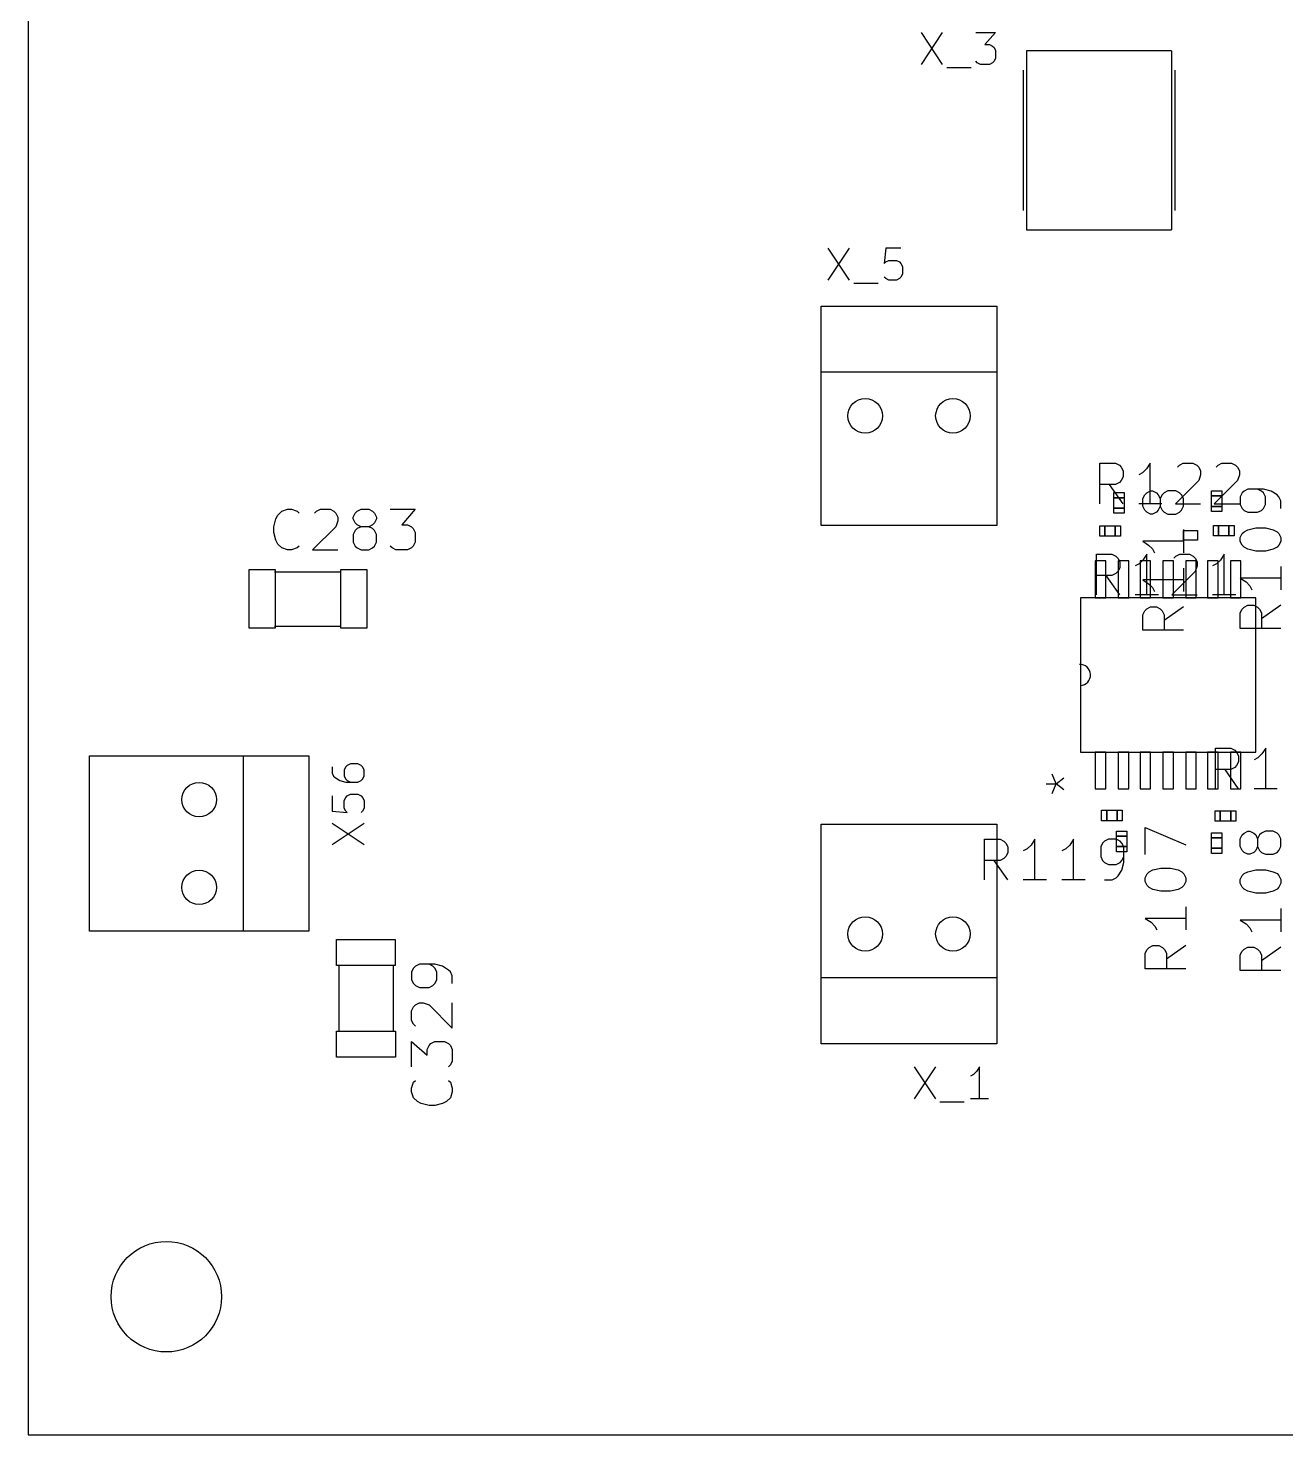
# Model space of a CAD drawing. Header units: millimetres. Extents: x -1 to 260, y -56 to 300.
# Drawn here: x 0 to 36.41, y 0 to 40.72 of the extents above; entities that cross this region are included whole.
import ezdxf

# ---------------------------------------------------------------- set-up
doc = ezdxf.new("R2010")
doc.units = ezdxf.units.MM
for name, color, linetype, true_color in [('Edge.Cuts', 254, 'CONTINUOUS', 0xd0d2cd), ('F.Fab', 9, 'CONTINUOUS', 0xafafaf), ('F.Silkscreen', 41, 'CONTINUOUS', 0xf2eda1)]:
    doc.layers.add(name, color=color, linetype=linetype, true_color=true_color)

msp = doc.modelspace()

# ---------------------------------------------------------------- linework, layer by layer
at = {"layer": 'Edge.Cuts', "linetype": 'CONTINUOUS'}
for p, q in [((0, 300), (0, 0)), ((0, 0), (260, 0))]:
    msp.add_line(p, q, dxfattribs=at)
at = {"layer": 'Edge.Cuts'}
for centre, radius in [((24.23, 29.5), 0.5), ((26.77, 29.5), 0.5), ((4.95, 18.39), 0.5), ((4.95, 15.85), 0.5), ((24.23, 14.5), 0.5), ((26.77, 14.5), 0.5), ((4, 4), 1.599999)]:
    msp.add_circle(centre, radius, dxfattribs=at)
at = {"layer": 'F.Fab', "linetype": 'CONTINUOUS'}
for p, q in [((28.902, 40.071), (28.902, 34.889)), ((33.093, 40.071), (28.902, 40.071)), ((33.093, 40.071), (33.093, 34.889)), ((28.8, 39.512), (28.8, 35.448)), ((33.194, 39.512), (33.194, 35.448)), ((28.902, 34.889), (33.093, 34.889)), ((34.25, 27.18), (34.25, 27.33)), ((34.25, 27.33), (34.55, 27.33)), ((34.55, 27.33), (34.55, 27.18)), ((31.43, 27.13), (31.43, 27.28)), ((31.43, 27.28), (31.73, 27.28)), ((31.73, 27.13), (31.43, 27.13)), ((31.73, 27.28), (31.73, 27.13)), ((34.55, 27.18), (34.25, 27.18)), ((34.25, 26.73), (34.25, 26.88)), ((34.25, 26.88), (34.55, 26.88)), ((34.55, 26.88), (34.55, 26.73)), ((31.43, 26.68), (31.43, 26.83)), ((31.43, 26.83), (31.73, 26.83)), ((31.73, 26.68), (31.43, 26.68)), ((31.73, 26.83), (31.73, 26.68)), ((34.55, 26.73), (34.25, 26.73)), ((31.02, 26.02), (31.02, 26.32)), ((31.02, 26.32), (31.17, 26.32)), ((31.17, 26.32), (31.17, 26.02)), ((31.47, 26.02), (31.47, 26.32)), ((31.47, 26.32), (31.62, 26.32)), ((31.62, 26.32), (31.62, 26.02)), ((34.31, 26.03), (34.31, 26.33)), ((34.31, 26.33), (34.46, 26.33)), ((34.46, 26.33), (34.46, 26.03)), ((34.76, 26.03), (34.76, 26.33)), ((34.76, 26.33), (34.91, 26.33)), ((34.91, 26.33), (34.91, 26.03)), ((31.17, 26.02), (31.02, 26.02)), ((31.62, 26.02), (31.47, 26.02)), ((34.46, 26.03), (34.31, 26.03)), ((34.91, 26.03), (34.76, 26.03)), ((30.8918, 25.302), (30.8918, 24.2352)), ((31.1966, 25.302), (30.8918, 25.302)), ((31.1966, 24.2352), (31.1966, 25.302)), ((31.5522, 25.302), (31.5522, 24.2352)), ((31.857, 25.302), (31.5522, 25.302)), ((31.857, 24.2352), (31.857, 25.302)), ((32.1872, 25.302), (32.1872, 24.2352)), ((32.492, 25.302), (32.1872, 25.302)), ((32.492, 24.2352), (32.492, 25.302)), ((32.8476, 25.302), (32.8476, 24.2352)), ((33.1524, 25.302), (32.8476, 25.302)), ((33.1524, 24.2352), (33.1524, 25.302)), ((33.508, 25.302), (33.508, 24.2352)), ((33.8128, 25.302), (33.508, 25.302)), ((33.8128, 24.2352), (33.8128, 25.302)), ((34.143, 25.302), (34.143, 24.2352)), ((34.4478, 25.302), (34.143, 25.302)), ((34.4478, 24.2352), (34.4478, 25.302)), ((34.8034, 25.302), (34.8034, 24.2352)), ((35.1082, 25.302), (34.8034, 25.302)), ((35.1082, 24.2352), (35.1082, 25.302)), ((6.3982, 23.3491), (6.3982, 25.0491)), ((6.3982, 25.0491), (7.1483, 25.0491)), ((7.135, 24.987), (9.065, 24.987)), ((7.1483, 25.0491), (7.1483, 23.3491)), ((9.0517, 23.3509), (9.0517, 25.0509)), ((9.0517, 25.0509), (9.8018, 25.0509)), ((9.8018, 25.0509), (9.8018, 23.3509)), ((30.46, 24.2352), (30.46, 21.6952)), ((35.54, 24.2352), (30.46, 24.2352)), ((30.8918, 24.2352), (31.1966, 24.2352)), ((31.5522, 24.2352), (31.857, 24.2352)), ((32.1872, 24.2352), (32.492, 24.2352)), ((32.8476, 24.2352), (33.1524, 24.2352)), ((33.508, 24.2352), (33.8128, 24.2352)), ((34.143, 24.2352), (34.4478, 24.2352)), ((34.8034, 24.2352), (35.1082, 24.2352)), ((35.54, 19.7648), (35.54, 24.2352)), ((7.1483, 23.3491), (6.3982, 23.3491)), ((7.135, 23.413), (9.065, 23.413)), ((9.8018, 23.3509), (9.0517, 23.3509)), ((30.46, 21.6952), (30.46, 19.7648)), ((30.46, 19.7648), (35.54, 19.7648)), ((30.8918, 19.7648), (30.8918, 18.698)), ((31.1966, 19.7648), (30.8918, 19.7648)), ((31.1966, 18.698), (31.1966, 19.7648)), ((31.5522, 19.7648), (31.5522, 18.698)), ((31.857, 19.7648), (31.5522, 19.7648)), ((31.857, 18.698), (31.857, 19.7648)), ((32.1872, 19.7648), (32.1872, 18.698)), ((32.492, 19.7648), (32.1872, 19.7648)), ((32.492, 18.698), (32.492, 19.7648)), ((32.8476, 19.7648), (32.8476, 18.698)), ((33.1524, 19.7648), (32.8476, 19.7648)), ((33.1524, 18.698), (33.1524, 19.7648)), ((33.508, 19.7648), (33.508, 18.698)), ((33.8128, 19.7648), (33.508, 19.7648)), ((33.8128, 18.698), (33.8128, 19.7648)), ((34.143, 19.7648), (34.143, 18.698)), ((34.4478, 19.7648), (34.143, 19.7648)), ((34.4478, 18.698), (34.4478, 19.7648)), ((34.8034, 19.7648), (34.8034, 18.698)), ((35.1082, 19.7648), (34.8034, 19.7648)), ((35.1082, 18.698), (35.1082, 19.7648)), ((29.471738, 18.847311), (29.755976, 18.847311)), ((29.755976, 18.847311), (29.642281, 19.13155)), ((29.642281, 18.563073), (29.755976, 18.847311)), ((29.755976, 18.847311), (29.983367, 19.017854)), ((29.983367, 18.676769), (29.755976, 18.847311)), ((30.8918, 18.698), (31.1966, 18.698)), ((31.5522, 18.698), (31.857, 18.698)), ((32.1872, 18.698), (32.492, 18.698)), ((32.8476, 18.698), (33.1524, 18.698)), ((33.508, 18.698), (33.8128, 18.698)), ((34.143, 18.698), (34.4478, 18.698)), ((34.8034, 18.698), (35.1082, 18.698)), ((31.07, 17.78), (31.07, 18.08)), ((31.07, 18.08), (31.22, 18.08)), ((31.22, 18.08), (31.22, 17.78)), ((31.52, 17.78), (31.52, 18.08)), ((31.52, 18.08), (31.67, 18.08)), ((31.67, 18.08), (31.67, 17.78)), ((34.36, 17.77), (34.36, 18.07)), ((34.36, 18.07), (34.51, 18.07)), ((34.51, 18.07), (34.51, 17.77)), ((34.81, 17.77), (34.81, 18.07)), ((34.81, 18.07), (34.96, 18.07)), ((34.96, 18.07), (34.96, 17.77)), ((31.22, 17.78), (31.07, 17.78)), ((31.67, 17.78), (31.52, 17.78)), ((34.51, 17.77), (34.36, 17.77)), ((34.96, 17.77), (34.81, 17.77)), ((31.5, 17.33), (31.5, 17.48)), ((31.5, 17.48), (31.8, 17.48)), ((31.8, 17.33), (31.5, 17.33)), ((31.8, 17.48), (31.8, 17.33)), ((34.25, 17.28), (34.25, 17.43)), ((34.25, 17.43), (34.55, 17.43)), ((34.55, 17.28), (34.25, 17.28)), ((34.55, 17.43), (34.55, 17.28)), ((31.5, 16.88), (31.5, 17.03)), ((31.5, 17.03), (31.8, 17.03)), ((31.8, 16.88), (31.5, 16.88)), ((31.8, 17.03), (31.8, 16.88)), ((34.25, 16.83), (34.25, 16.98)), ((34.25, 16.98), (34.55, 16.98)), ((34.55, 16.83), (34.25, 16.83)), ((34.55, 16.98), (34.55, 16.83)), ((8.9291, 13.5917), (8.9291, 14.3418)), ((8.9291, 14.3418), (10.6291, 14.3418)), ((10.6291, 14.3418), (10.6291, 13.5917)), ((10.6291, 13.5917), (8.9291, 13.5917)), ((8.993, 13.605), (8.993, 11.675)), ((10.567, 13.605), (10.567, 11.675)), ((8.9309, 10.9382), (8.9309, 11.6883)), ((8.9309, 11.6883), (10.6309, 11.6883)), ((10.6309, 11.6883), (10.6309, 10.9382)), ((10.6309, 10.9382), (8.9309, 10.9382))]:
    msp.add_line(p, q, dxfattribs=at)
at = {"layer": 'F.Fab'}
for centre, radius in [((24.23, 29.5), 0.5), ((26.77, 29.5), 0.5), ((4.95, 18.39), 0.5), ((4.95, 15.85), 0.5), ((24.23, 14.5), 0.5), ((26.77, 14.5), 0.5), ((4, 4), 1.599999)]:
    msp.add_circle(centre, radius, dxfattribs=at)
msp.add_arc((30.4473, 22), 0.305064, -87.614056, 92.385944, dxfattribs=at)
at = {"layer": 'F.Silkscreen', "linetype": 'CONTINUOUS'}
for p, q in [((25.84643, 40.600728), (26.462803, 39.676168)), ((26.462803, 40.600728), (25.84643, 39.676168)), ((27.43139, 40.600728), (28.003736, 40.600728)), ((28.003736, 40.600728), (27.69555, 40.248515)), ((27.69555, 40.248515), (27.82763, 40.248515)), ((27.82763, 40.248515), (27.915683, 40.204488)), ((27.915683, 40.204488), (27.95971, 40.160461)), ((27.95971, 40.160461), (28.003736, 40.072408)), ((28.003736, 40.072408), (28.003736, 39.852275)), ((26.594883, 39.588115), (27.299309, 39.588115)), ((27.475416, 39.720195), (27.43139, 39.764221)), ((27.56347, 39.676168), (27.475416, 39.720195)), ((27.82763, 39.676168), (27.56347, 39.676168)), ((27.915683, 39.720195), (27.82763, 39.676168)), ((27.95971, 39.764221), (27.915683, 39.720195)), ((28.003736, 39.852275), (27.95971, 39.764221)), ((23.152237, 34.352463), (23.76861, 33.427903)), ((23.76861, 34.352463), (23.152237, 33.427903)), ((24.82525, 34.352463), (24.781223, 33.912196)), ((25.265517, 34.352463), (24.82525, 34.352463)), ((24.781223, 33.912196), (24.82525, 33.956223)), ((24.82525, 33.956223), (24.913303, 34.00025)), ((24.913303, 34.00025), (25.133437, 34.00025)), ((25.133437, 34.00025), (25.22149, 33.956223)), ((25.22149, 33.956223), (25.265517, 33.912196)), ((25.265517, 33.912196), (25.309543, 33.824143)), ((25.309543, 33.824143), (25.309543, 33.60401)), ((24.82525, 33.47193), (24.781223, 33.515956)), ((24.913303, 33.427903), (24.82525, 33.47193)), ((25.133437, 33.427903), (24.913303, 33.427903)), ((25.22149, 33.47193), (25.133437, 33.427903)), ((25.265517, 33.515956), (25.22149, 33.47193)), ((25.309543, 33.60401), (25.265517, 33.515956)), ((23.90069, 33.33985), (24.605116, 33.33985)), ((22.96, 32.675), (28.04, 32.675)), ((22.96, 30.77), (22.96, 32.675)), ((28.04, 32.675), (28.04, 30.77)), ((22.96, 30.77), (28.04, 30.77)), ((22.96, 26.325), (22.96, 30.77)), ((28.04, 30.77), (28.04, 26.325)), ((31.026619, 26.953844), (31.026619, 28.130372)), ((31.026619, 28.130372), (31.47482, 28.130372)), ((31.47482, 28.130372), (31.586871, 28.074347)), ((32.483273, 28.130372), (32.371223, 27.962297)), ((32.483273, 26.953844), (32.483273, 28.130372)), ((33.32365, 28.074347), (33.435701, 28.130372)), ((33.435701, 28.130372), (33.715826, 28.130372)), ((33.715826, 28.130372), (33.827877, 28.074347)), ((34.444153, 28.074347), (34.556204, 28.130372)), ((34.556204, 28.130372), (34.836329, 28.130372)), ((34.836329, 28.130372), (34.94838, 28.074347)), ((31.586871, 28.074347), (31.642896, 28.018322)), ((31.642896, 28.018322), (31.698921, 27.906272)), ((31.698921, 27.738196), (31.642896, 27.626146)), ((31.698921, 27.906272), (31.698921, 27.738196)), ((32.259172, 27.850247), (32.147122, 27.794222)), ((32.371223, 27.962297), (32.259172, 27.850247)), ((33.267625, 28.018322), (33.32365, 28.074347)), ((33.827877, 28.074347), (33.883902, 28.018322)), ((33.883902, 28.018322), (33.939927, 27.906272)), ((33.939927, 27.794222), (33.883902, 27.626146)), ((33.939927, 27.906272), (33.939927, 27.794222)), ((34.388128, 28.018322), (34.444153, 28.074347)), ((34.94838, 28.074347), (35.004405, 28.018322)), ((35.004405, 28.018322), (35.06043, 27.906272)), ((35.06043, 27.794222), (35.004405, 27.626146)), ((35.06043, 27.906272), (35.06043, 27.794222)), ((31.47482, 27.514096), (31.026619, 27.514096)), ((31.698921, 26.953844), (31.306745, 27.514096)), ((31.586871, 27.570121), (31.47482, 27.514096)), ((31.642896, 27.626146), (31.586871, 27.570121)), ((32.378214, 27.27338), (32.490264, 27.329405)), ((32.490264, 27.329405), (32.546289, 27.329405)), ((32.546289, 27.329405), (32.65834, 27.27338)), ((32.994491, 27.329405), (32.88244, 27.27338)), ((33.218591, 27.329405), (32.994491, 27.329405)), ((33.883902, 27.626146), (33.2116, 26.953844)), ((33.330641, 27.27338), (33.218591, 27.329405)), ((35.004405, 27.626146), (34.332103, 26.953844)), ((35.198214, 27.32338), (35.142189, 27.267355)), ((35.310264, 27.379405), (35.198214, 27.32338)), ((35.758465, 27.379405), (35.310264, 27.379405)), ((35.70244, 27.32338), (35.59039, 27.379405)), ((35.758465, 27.267355), (35.70244, 27.32338)), ((35.982566, 27.32338), (35.758465, 27.379405)), ((36.150641, 27.211329), (35.982566, 27.32338)), ((31.43, 26.83), (31.43, 27.13)), ((31.43, 27.13), (31.73, 27.13)), ((31.73, 27.13), (31.73, 26.83)), ((32.819424, 26.953844), (32.147122, 26.953844)), ((32.266164, 27.105304), (32.322189, 27.217355)), ((32.266164, 26.881204), (32.266164, 27.105304)), ((32.322189, 26.769153), (32.266164, 26.881204)), ((32.322189, 27.217355), (32.378214, 27.27338)), ((32.65834, 27.27338), (32.714365, 27.217355)), ((32.714365, 27.217355), (32.77039, 27.105304)), ((32.77039, 26.881204), (32.714365, 26.769153)), ((32.826415, 27.217355), (32.77039, 27.105304)), ((32.77039, 27.105304), (32.77039, 26.881204)), ((32.77039, 26.881204), (32.826415, 26.769153)), ((32.88244, 27.27338), (32.826415, 27.217355)), ((33.2116, 26.953844), (33.939927, 26.953844)), ((33.386667, 27.217355), (33.330641, 27.27338)), ((33.442692, 27.105304), (33.386667, 27.217355)), ((33.386667, 26.769153), (33.442692, 26.881204)), ((33.442692, 26.881204), (33.442692, 27.105304)), ((34.25, 26.88), (34.25, 27.18)), ((34.25, 27.18), (34.55, 27.18)), ((34.55, 26.88), (34.25, 26.88)), ((34.332103, 26.953844), (35.06043, 26.953844)), ((34.55, 27.18), (34.55, 26.88)), ((35.142189, 27.267355), (35.086164, 27.155304)), ((35.086164, 27.155304), (35.086164, 26.931204)), ((35.086164, 26.931204), (35.142189, 26.819153)), ((35.814491, 27.155304), (35.758465, 27.267355)), ((35.758465, 26.819153), (35.814491, 26.931204)), ((35.814491, 26.931204), (35.814491, 27.155304)), ((36.206667, 27.155304), (36.150641, 27.211329)), ((36.262692, 27.043254), (36.206667, 27.155304)), ((36.262692, 26.819153), (36.262692, 27.043254)), ((7.115594, 26.291146), (7.171619, 26.515247)), ((7.171619, 26.515247), (7.227644, 26.627297)), ((7.227644, 26.627297), (7.339695, 26.739347)), ((7.339695, 26.739347), (7.50777, 26.795372)), ((7.50777, 26.795372), (7.61982, 26.795372)), ((7.61982, 26.795372), (7.787896, 26.739347)), ((7.787896, 26.739347), (7.843921, 26.683322)), ((8.292122, 26.683322), (8.348147, 26.739347)), ((8.348147, 26.739347), (8.460198, 26.795372)), ((8.460198, 26.795372), (8.740323, 26.795372)), ((8.740323, 26.795372), (8.852374, 26.739347)), ((8.852374, 26.739347), (8.908399, 26.683322)), ((8.908399, 26.683322), (8.964424, 26.571272)), ((8.964424, 26.571272), (8.964424, 26.459222)), ((9.412625, 26.571272), (9.46865, 26.683322)), ((9.412625, 26.515247), (9.412625, 26.571272)), ((9.46865, 26.403196), (9.412625, 26.515247)), ((9.46865, 26.683322), (9.524675, 26.739347)), ((9.524675, 26.739347), (9.636726, 26.795372)), ((9.636726, 26.795372), (9.860826, 26.795372)), ((9.860826, 26.795372), (9.972877, 26.739347)), ((9.972877, 26.739347), (10.028902, 26.683322)), ((10.028902, 26.683322), (10.084927, 26.571272)), ((10.084927, 26.515247), (10.028902, 26.403196)), ((10.084927, 26.571272), (10.084927, 26.515247)), ((10.477103, 26.795372), (11.20543, 26.795372)), ((11.20543, 26.795372), (10.813254, 26.347171)), ((31.73, 26.83), (31.43, 26.83)), ((32.378214, 26.713128), (32.322189, 26.769153)), ((32.490264, 26.657103), (32.378214, 26.713128)), ((32.546289, 26.657103), (32.490264, 26.657103)), ((32.65834, 26.713128), (32.546289, 26.657103)), ((32.714365, 26.769153), (32.65834, 26.713128)), ((32.826415, 26.769153), (32.88244, 26.713128)), ((32.88244, 26.713128), (32.994491, 26.657103)), ((32.994491, 26.657103), (33.218591, 26.657103)), ((33.218591, 26.657103), (33.330641, 26.713128)), ((33.330641, 26.713128), (33.386667, 26.769153)), ((35.142189, 26.819153), (35.198214, 26.763128)), ((35.198214, 26.763128), (35.310264, 26.707103)), ((35.310264, 26.707103), (35.59039, 26.707103)), ((35.59039, 26.707103), (35.70244, 26.763128)), ((35.70244, 26.763128), (35.758465, 26.819153)), ((7.115594, 26.123071), (7.115594, 26.291146)), ((7.171619, 25.89897), (7.115594, 26.123071)), ((8.908399, 26.291146), (8.236097, 25.618844)), ((8.964424, 26.459222), (8.908399, 26.291146)), ((9.46865, 26.179096), (9.412625, 26.067046)), ((9.412625, 26.067046), (9.412625, 25.842945)), ((9.524675, 26.347171), (9.46865, 26.403196)), ((9.524675, 26.235121), (9.46865, 26.179096)), ((9.636726, 26.291146), (9.524675, 26.347171)), ((9.636726, 26.291146), (9.524675, 26.235121)), ((9.860826, 26.291146), (9.636726, 26.291146)), ((9.972877, 26.347171), (9.860826, 26.291146)), ((9.972877, 26.235121), (9.860826, 26.291146)), ((10.028902, 26.403196), (9.972877, 26.347171)), ((10.028902, 26.179096), (9.972877, 26.235121)), ((10.084927, 26.067046), (10.028902, 26.179096)), ((10.084927, 25.842945), (10.084927, 26.067046)), ((10.813254, 26.347171), (10.981329, 26.347171)), ((10.981329, 26.347171), (11.09338, 26.291146)), ((11.09338, 26.291146), (11.149405, 26.235121)), ((11.149405, 26.235121), (11.20543, 26.123071)), ((11.20543, 26.123071), (11.20543, 25.842945)), ((28.04, 26.325), (22.96, 26.325)), ((31.17, 26.02), (31.17, 26.32)), ((31.17, 26.32), (31.47, 26.32)), ((31.47, 26.32), (31.47, 26.02)), ((33.442692, 26.208902), (33.442692, 25.5366)), ((33.4468, 25.8989), (33.4468, 26.1783)), ((33.4468, 26.1783), (33.8532, 26.1783)), ((33.8532, 26.1783), (33.8532, 25.8989)), ((34.46, 26.03), (34.46, 26.33)), ((34.46, 26.33), (34.76, 26.33)), ((34.76, 26.33), (34.76, 26.03)), ((35.086164, 25.978776), (35.142189, 26.090826)), ((35.142189, 26.090826), (35.198214, 26.146852)), ((35.198214, 26.146852), (35.310264, 26.202877)), ((35.310264, 26.202877), (35.534365, 26.258902)), ((35.534365, 26.258902), (35.814491, 26.258902)), ((35.814491, 26.258902), (36.038591, 26.202877)), ((36.038591, 26.202877), (36.150641, 26.146852)), ((36.150641, 26.146852), (36.206667, 26.090826)), ((36.206667, 26.090826), (36.262692, 25.978776)), ((7.227644, 25.78692), (7.171619, 25.89897)), ((7.339695, 25.67487), (7.227644, 25.78692)), ((7.50777, 25.618844), (7.339695, 25.67487)), ((7.787896, 25.67487), (7.61982, 25.618844)), ((7.843921, 25.730895), (7.787896, 25.67487)), ((9.412625, 25.842945), (9.46865, 25.730895)), ((9.46865, 25.730895), (9.524675, 25.67487)), ((9.524675, 25.67487), (9.636726, 25.618844)), ((9.860826, 25.618844), (9.972877, 25.67487)), ((9.972877, 25.67487), (10.028902, 25.730895)), ((10.028902, 25.730895), (10.084927, 25.842945)), ((10.533128, 25.67487), (10.477103, 25.730895)), ((10.645178, 25.618844), (10.533128, 25.67487)), ((11.09338, 25.67487), (10.981329, 25.618844)), ((11.149405, 25.730895), (11.09338, 25.67487)), ((11.20543, 25.842945), (11.149405, 25.730895)), ((31.47, 26.02), (31.17, 26.02)), ((33.442692, 25.872751), (32.266164, 25.872751)), ((32.266164, 25.872751), (32.434239, 25.760701)), ((32.434239, 25.760701), (32.546289, 25.64865)), ((33.8532, 25.8989), (33.4468, 25.8989)), ((34.76, 26.03), (34.46, 26.03)), ((35.086164, 25.866726), (35.086164, 25.978776)), ((35.142189, 25.754676), (35.086164, 25.866726)), ((35.198214, 25.69865), (35.142189, 25.754676)), ((35.310264, 25.642625), (35.198214, 25.69865)), ((36.150641, 25.69865), (36.038591, 25.642625)), ((36.206667, 25.754676), (36.150641, 25.69865)), ((36.262692, 25.866726), (36.206667, 25.754676)), ((36.262692, 25.978776), (36.262692, 25.866726)), ((7.61982, 25.618844), (7.50777, 25.618844)), ((8.236097, 25.618844), (8.964424, 25.618844)), ((9.636726, 25.618844), (9.860826, 25.618844)), ((10.981329, 25.618844), (10.645178, 25.618844)), ((30.925594, 24.317307), (30.925594, 25.493835)), ((30.925594, 25.493835), (31.373795, 25.493835)), ((31.373795, 25.493835), (31.485846, 25.43781)), ((31.485846, 25.43781), (31.541871, 25.381785)), ((31.541871, 25.381785), (31.597896, 25.269735)), ((31.597896, 25.269735), (31.597896, 25.101659)), ((32.270198, 25.32576), (32.158147, 25.21371)), ((32.382248, 25.493835), (32.270198, 25.32576)), ((32.382248, 24.317307), (32.382248, 25.493835)), ((32.546289, 25.64865), (32.602315, 25.5366)), ((33.1666, 25.381785), (33.222625, 25.43781)), ((33.222625, 25.43781), (33.334676, 25.493835)), ((33.334676, 25.493835), (33.614801, 25.493835)), ((33.614801, 25.493835), (33.726852, 25.43781)), ((33.726852, 25.43781), (33.782877, 25.381785)), ((33.782877, 25.381785), (33.838902, 25.269735)), ((33.838902, 25.269735), (33.838902, 25.157685)), ((34.511204, 25.32576), (34.399153, 25.21371)), ((34.623254, 25.493835), (34.511204, 25.32576)), ((34.623254, 24.317307), (34.623254, 25.493835)), ((35.534365, 25.5866), (35.310264, 25.642625)), ((35.814491, 25.5866), (35.534365, 25.5866)), ((36.038591, 25.642625), (35.814491, 25.5866)), ((31.373795, 24.877559), (30.925594, 24.877559)), ((31.597896, 24.317307), (31.20572, 24.877559)), ((31.485846, 24.933584), (31.373795, 24.877559)), ((31.541871, 24.989609), (31.485846, 24.933584)), ((31.597896, 25.101659), (31.541871, 24.989609)), ((32.158147, 25.21371), (32.046097, 25.157685)), ((33.782877, 24.989609), (33.110575, 24.317307)), ((33.442692, 25.088399), (33.442692, 24.416097)), ((33.838902, 25.157685), (33.782877, 24.989609)), ((34.399153, 25.21371), (34.287103, 25.157685)), ((36.262692, 25.138399), (36.262692, 24.466097)), ((33.442692, 24.752248), (32.266164, 24.752248)), ((32.266164, 24.752248), (32.434239, 24.640198)), ((32.434239, 24.640198), (32.546289, 24.528147)), ((32.546289, 24.528147), (32.602315, 24.416097)), ((36.262692, 24.802248), (35.086164, 24.802248)), ((35.086164, 24.802248), (35.254239, 24.690198)), ((35.254239, 24.690198), (35.366289, 24.578147)), ((35.366289, 24.578147), (35.422315, 24.466097)), ((30.46, 24.2352), (30.46, 21.6952)), ((32.718399, 24.317307), (32.046097, 24.317307)), ((33.110575, 24.317307), (33.838902, 24.317307)), ((34.959405, 24.317307), (34.287103, 24.317307)), ((35.54, 19.7648), (35.54, 24.2352)), ((32.266164, 23.743795), (32.322189, 23.855846)), ((32.266164, 23.295594), (32.266164, 23.743795)), ((32.322189, 23.855846), (32.378214, 23.911871)), ((32.378214, 23.911871), (32.490264, 23.967896)), ((32.490264, 23.967896), (32.65834, 23.967896)), ((32.65834, 23.967896), (32.77039, 23.911871)), ((32.77039, 23.911871), (32.826415, 23.855846)), ((32.826415, 23.855846), (32.88244, 23.743795)), ((33.442692, 23.967896), (32.88244, 23.57572)), ((32.88244, 23.743795), (32.88244, 23.295594)), ((35.086164, 23.793795), (35.142189, 23.905846)), ((35.086164, 23.345594), (35.086164, 23.793795)), ((35.142189, 23.905846), (35.198214, 23.961871)), ((35.198214, 23.961871), (35.310264, 24.017896)), ((35.310264, 24.017896), (35.47834, 24.017896)), ((35.47834, 24.017896), (35.59039, 23.961871)), ((35.59039, 23.961871), (35.646415, 23.905846)), ((35.646415, 23.905846), (35.70244, 23.793795)), ((36.262692, 24.017896), (35.70244, 23.62572)), ((35.70244, 23.793795), (35.70244, 23.345594)), ((33.442692, 23.295594), (32.266164, 23.295594)), ((36.262692, 23.345594), (35.086164, 23.345594)), ((30.46, 21.6952), (30.46, 19.7648)), ((1.775, 19.66), (6.22, 19.66)), ((1.775, 14.58), (1.775, 19.66)), ((6.22, 19.66), (6.22, 14.58)), ((6.22, 19.66), (8.125, 19.66)), ((8.125, 19.66), (8.125, 14.58)), ((34.366619, 18.703844), (34.366619, 19.880372)), ((34.366619, 19.880372), (34.81482, 19.880372)), ((34.81482, 19.880372), (34.926871, 19.824347)), ((34.926871, 19.824347), (34.982896, 19.768322)), ((34.982896, 19.768322), (35.038921, 19.656272)), ((35.038921, 19.656272), (35.038921, 19.488196)), ((35.599172, 19.600247), (35.487122, 19.544222)), ((35.711223, 19.712297), (35.599172, 19.600247)), ((35.823273, 19.880372), (35.711223, 19.712297)), ((35.823273, 18.703844), (35.823273, 19.880372)), ((8.799271, 19.335683), (8.799271, 19.159576)), ((8.799271, 19.159576), (8.843298, 19.071523)), ((9.195511, 19.335683), (9.151485, 19.24763)), ((9.151485, 19.24763), (9.151485, 19.071523)), ((9.239538, 19.37971), (9.195511, 19.335683)), ((9.327591, 19.423736), (9.239538, 19.37971)), ((9.547725, 19.423736), (9.327591, 19.423736)), ((9.635778, 19.37971), (9.547725, 19.423736)), ((9.679805, 19.335683), (9.635778, 19.37971)), ((9.723831, 19.24763), (9.679805, 19.335683)), ((9.723831, 19.071523), (9.723831, 19.24763)), ((34.81482, 19.264096), (34.366619, 19.264096)), ((35.038921, 18.703844), (34.646745, 19.264096)), ((34.926871, 19.320121), (34.81482, 19.264096)), ((34.982896, 19.376146), (34.926871, 19.320121)), ((35.038921, 19.488196), (34.982896, 19.376146)), ((8.843298, 19.071523), (8.887325, 19.027496)), ((8.887325, 19.027496), (9.019405, 18.939443)), ((9.019405, 18.939443), (9.195511, 18.895416)), ((9.151485, 19.071523), (9.195511, 18.98347)), ((9.195511, 18.98347), (9.239538, 18.939443)), ((9.195511, 18.895416), (9.547725, 18.895416)), ((9.239538, 18.939443), (9.327591, 18.895416)), ((9.547725, 18.895416), (9.635778, 18.939443)), ((9.635778, 18.939443), (9.679805, 18.98347)), ((9.679805, 18.98347), (9.723831, 19.071523)), ((29.471738, 18.847311), (29.755976, 18.847311)), ((29.755976, 18.847311), (29.642281, 19.13155)), ((29.642281, 18.563073), (29.755976, 18.847311)), ((29.755976, 18.847311), (29.983367, 19.017854)), ((29.983367, 18.676769), (29.755976, 18.847311)), ((8.799271, 18.499177), (8.799271, 18.05891)), ((9.151485, 18.367097), (9.195511, 18.45515)), ((9.151485, 18.146963), (9.151485, 18.367097)), ((9.195511, 18.45515), (9.239538, 18.499177)), ((9.239538, 18.499177), (9.327591, 18.543203)), ((9.327591, 18.543203), (9.547725, 18.543203)), ((9.547725, 18.543203), (9.635778, 18.499177)), ((9.635778, 18.499177), (9.679805, 18.45515)), ((9.679805, 18.45515), (9.723831, 18.367097)), ((9.723831, 18.367097), (9.723831, 18.146963)), ((36.159424, 18.703844), (35.487122, 18.703844)), ((8.799271, 18.05891), (9.239538, 18.014883)), ((9.195511, 18.05891), (9.151485, 18.146963)), ((9.239538, 18.014883), (9.195511, 18.05891)), ((9.679805, 18.05891), (9.635778, 18.014883)), ((9.723831, 18.146963), (9.679805, 18.05891)), ((31.22, 17.78), (31.22, 18.08)), ((31.22, 18.08), (31.52, 18.08)), ((31.52, 18.08), (31.52, 17.78)), ((34.51, 17.77), (34.51, 18.07)), ((34.51, 18.07), (34.81, 18.07)), ((34.81, 18.07), (34.81, 17.77)), ((8.799271, 17.090324), (9.723831, 17.706697)), ((8.799271, 17.706697), (9.723831, 17.090324)), ((22.96, 17.675), (28.04, 17.675)), ((22.96, 13.23), (22.96, 17.675)), ((28.04, 17.675), (28.04, 13.23)), ((31.52, 17.78), (31.22, 17.78)), ((32.336164, 16.801078), (32.336164, 17.58543)), ((32.336164, 17.58543), (33.512692, 17.081204)), ((34.81, 17.77), (34.51, 17.77)), ((27.685594, 16.067307), (27.685594, 17.243835)), ((27.685594, 17.243835), (28.133795, 17.243835)), ((28.133795, 17.243835), (28.245846, 17.18781)), ((28.245846, 17.18781), (28.301871, 17.131785)), ((28.301871, 17.131785), (28.357896, 17.019735)), ((29.142248, 17.243835), (29.030198, 17.07576)), ((29.142248, 16.067307), (29.142248, 17.243835)), ((30.262751, 17.243835), (30.150701, 17.07576)), ((30.262751, 16.067307), (30.262751, 17.243835)), ((31.103128, 17.131785), (31.047103, 17.019735)), ((31.159153, 17.18781), (31.103128, 17.131785)), ((31.271204, 17.243835), (31.159153, 17.18781)), ((31.495304, 17.243835), (31.271204, 17.243835)), ((31.607355, 17.18781), (31.495304, 17.243835)), ((31.5, 17.03), (31.5, 17.33)), ((31.5, 17.33), (31.8, 17.33)), ((31.66338, 17.131785), (31.607355, 17.18781)), ((31.719405, 17.019735), (31.66338, 17.131785)), ((31.8, 17.33), (31.8, 17.03)), ((34.25, 16.98), (34.25, 17.28)), ((34.25, 17.28), (34.55, 17.28)), ((34.55, 17.28), (34.55, 16.98)), ((35.086164, 17.255304), (35.142189, 17.367355)), ((35.086164, 17.031204), (35.086164, 17.255304)), ((35.142189, 17.367355), (35.198214, 17.42338)), ((35.198214, 17.42338), (35.310264, 17.479405)), ((35.310264, 17.479405), (35.366289, 17.479405)), ((35.366289, 17.479405), (35.47834, 17.42338)), ((35.47834, 17.42338), (35.534365, 17.367355)), ((35.534365, 17.367355), (35.59039, 17.255304)), ((35.646415, 17.367355), (35.59039, 17.255304)), ((35.59039, 17.255304), (35.59039, 17.031204)), ((35.70244, 17.42338), (35.646415, 17.367355)), ((35.814491, 17.479405), (35.70244, 17.42338)), ((36.038591, 17.479405), (35.814491, 17.479405)), ((36.150641, 17.42338), (36.038591, 17.479405)), ((36.206667, 17.367355), (36.150641, 17.42338)), ((36.262692, 17.255304), (36.206667, 17.367355)), ((36.262692, 17.031204), (36.262692, 17.255304)), ((28.301871, 16.739609), (28.245846, 16.683584)), ((28.357896, 16.851659), (28.301871, 16.739609)), ((28.357896, 17.019735), (28.357896, 16.851659)), ((28.918147, 16.96371), (28.806097, 16.907685)), ((29.030198, 17.07576), (28.918147, 16.96371)), ((30.03865, 16.96371), (29.9266, 16.907685)), ((30.150701, 17.07576), (30.03865, 16.96371)), ((31.047103, 17.019735), (31.047103, 16.739609)), ((31.047103, 16.739609), (31.103128, 16.627559)), ((31.8, 17.03), (31.5, 17.03)), ((31.66338, 16.627559), (31.719405, 16.739609)), ((31.719405, 16.571534), (31.719405, 17.019735)), ((34.55, 16.98), (34.25, 16.98)), ((35.142189, 16.919153), (35.086164, 17.031204)), ((35.198214, 16.863128), (35.142189, 16.919153)), ((35.310264, 16.807103), (35.198214, 16.863128)), ((35.366289, 16.807103), (35.310264, 16.807103)), ((35.47834, 16.863128), (35.366289, 16.807103)), ((35.534365, 16.919153), (35.47834, 16.863128)), ((35.59039, 17.031204), (35.534365, 16.919153)), ((35.59039, 17.031204), (35.646415, 16.919153)), ((35.646415, 16.919153), (35.70244, 16.863128)), ((35.70244, 16.863128), (35.814491, 16.807103)), ((35.814491, 16.807103), (36.038591, 16.807103)), ((36.038591, 16.807103), (36.150641, 16.863128)), ((36.150641, 16.863128), (36.206667, 16.919153)), ((36.206667, 16.919153), (36.262692, 17.031204)), ((28.133795, 16.627559), (27.685594, 16.627559)), ((28.357896, 16.067307), (27.96572, 16.627559)), ((28.245846, 16.683584), (28.133795, 16.627559)), ((31.103128, 16.627559), (31.159153, 16.571534)), ((31.159153, 16.571534), (31.271204, 16.515509)), ((31.271204, 16.515509), (31.495304, 16.515509)), ((31.495304, 16.515509), (31.607355, 16.571534)), ((31.551329, 16.179358), (31.66338, 16.347433)), ((31.607355, 16.571534), (31.66338, 16.627559)), ((31.66338, 16.347433), (31.719405, 16.571534)), ((32.392189, 16.240826), (32.448214, 16.296852)), ((32.448214, 16.296852), (32.560264, 16.352877)), ((32.560264, 16.352877), (32.784365, 16.408902)), ((32.784365, 16.408902), (33.064491, 16.408902)), ((33.064491, 16.408902), (33.288591, 16.352877)), ((33.288591, 16.352877), (33.400641, 16.296852)), ((33.400641, 16.296852), (33.456667, 16.240826)), ((35.198214, 16.246852), (35.310264, 16.302877)), ((35.310264, 16.302877), (35.534365, 16.358902)), ((35.534365, 16.358902), (35.814491, 16.358902)), ((35.814491, 16.358902), (36.038591, 16.302877)), ((36.038591, 16.302877), (36.150641, 16.246852)), ((29.478399, 16.067307), (28.806097, 16.067307)), ((30.598902, 16.067307), (29.9266, 16.067307)), ((31.159153, 16.067307), (31.383254, 16.067307)), ((31.383254, 16.067307), (31.495304, 16.123333)), ((31.495304, 16.123333), (31.551329, 16.179358)), ((32.336164, 16.128776), (32.392189, 16.240826)), ((32.336164, 16.016726), (32.336164, 16.128776)), ((32.392189, 15.904676), (32.336164, 16.016726)), ((32.448214, 15.84865), (32.392189, 15.904676)), ((33.456667, 15.904676), (33.400641, 15.84865)), ((33.456667, 16.240826), (33.512692, 16.128776)), ((33.512692, 16.016726), (33.456667, 15.904676)), ((33.512692, 16.128776), (33.512692, 16.016726)), ((35.086164, 16.078776), (35.142189, 16.190826)), ((35.086164, 15.966726), (35.086164, 16.078776)), ((35.142189, 15.854676), (35.086164, 15.966726)), ((35.142189, 16.190826), (35.198214, 16.246852)), ((36.150641, 16.246852), (36.206667, 16.190826)), ((36.206667, 16.190826), (36.262692, 16.078776)), ((36.262692, 15.966726), (36.206667, 15.854676)), ((36.262692, 16.078776), (36.262692, 15.966726)), ((32.560264, 15.792625), (32.448214, 15.84865)), ((32.784365, 15.7366), (32.560264, 15.792625)), ((33.064491, 15.7366), (32.784365, 15.7366)), ((33.288591, 15.792625), (33.064491, 15.7366)), ((33.400641, 15.84865), (33.288591, 15.792625)), ((35.198214, 15.79865), (35.142189, 15.854676)), ((35.310264, 15.742625), (35.198214, 15.79865)), ((35.534365, 15.6866), (35.310264, 15.742625)), ((35.814491, 15.6866), (35.534365, 15.6866)), ((36.038591, 15.742625), (35.814491, 15.6866)), ((36.150641, 15.79865), (36.038591, 15.742625)), ((36.206667, 15.854676), (36.150641, 15.79865)), ((33.512692, 15.288399), (33.512692, 14.616097)), ((36.262692, 15.238399), (36.262692, 14.566097)), ((33.512692, 14.952248), (32.336164, 14.952248)), ((32.336164, 14.952248), (32.504239, 14.840198)), ((32.504239, 14.840198), (32.616289, 14.728147)), ((32.616289, 14.728147), (32.672315, 14.616097)), ((36.262692, 14.902248), (35.086164, 14.902248)), ((35.086164, 14.902248), (35.254239, 14.790198)), ((35.254239, 14.790198), (35.366289, 14.678147)), ((35.366289, 14.678147), (35.422315, 14.566097)), ((6.22, 14.58), (1.775, 14.58)), ((8.125, 14.58), (6.22, 14.58)), ((32.336164, 13.943795), (32.392189, 14.055846)), ((32.336164, 13.495594), (32.336164, 13.943795)), ((32.392189, 14.055846), (32.448214, 14.111871)), ((32.448214, 14.111871), (32.560264, 14.167896)), ((32.560264, 14.167896), (32.72834, 14.167896)), ((32.72834, 14.167896), (32.84039, 14.111871)), ((32.84039, 14.111871), (32.896415, 14.055846)), ((32.896415, 14.055846), (32.95244, 13.943795)), ((33.512692, 14.167896), (32.95244, 13.77572)), ((32.95244, 13.943795), (32.95244, 13.495594)), ((35.086164, 13.893795), (35.142189, 14.005846)), ((35.086164, 13.445594), (35.086164, 13.893795)), ((35.142189, 14.005846), (35.198214, 14.061871)), ((35.198214, 14.061871), (35.310264, 14.117896)), ((35.310264, 14.117896), (35.47834, 14.117896)), ((35.47834, 14.117896), (35.59039, 14.061871)), ((35.59039, 14.061871), (35.646415, 14.005846)), ((35.646415, 14.005846), (35.70244, 13.893795)), ((36.262692, 14.117896), (35.70244, 13.72572)), ((35.70244, 13.893795), (35.70244, 13.445594)), ((11.157189, 13.512355), (11.101164, 13.400304)), ((11.213214, 13.56838), (11.157189, 13.512355)), ((11.325264, 13.624405), (11.213214, 13.56838)), ((11.773465, 13.624405), (11.325264, 13.624405)), ((11.71744, 13.56838), (11.60539, 13.624405)), ((11.773465, 13.512355), (11.71744, 13.56838)), ((11.997566, 13.56838), (11.773465, 13.624405)), ((11.829491, 13.400304), (11.773465, 13.512355)), ((12.165641, 13.456329), (11.997566, 13.56838)), ((12.221667, 13.400304), (12.165641, 13.456329)), ((33.512692, 13.495594), (32.336164, 13.495594)), ((36.262692, 13.445594), (35.086164, 13.445594)), ((11.101164, 13.400304), (11.101164, 13.176204)), ((11.101164, 13.176204), (11.157189, 13.064153)), ((11.157189, 13.064153), (11.213214, 13.008128)), ((11.71744, 13.008128), (11.773465, 13.064153)), ((11.773465, 13.064153), (11.829491, 13.176204)), ((11.829491, 13.176204), (11.829491, 13.400304)), ((12.277692, 13.288254), (12.221667, 13.400304)), ((12.277692, 13.064153), (12.277692, 13.288254)), ((22.96, 11.325), (22.96, 13.23)), ((28.04, 13.23), (22.96, 13.23)), ((28.04, 13.23), (28.04, 11.325)), ((11.213214, 13.008128), (11.325264, 12.952103)), ((11.325264, 12.952103), (11.60539, 12.952103)), ((11.60539, 12.952103), (11.71744, 13.008128)), ((11.101164, 12.279801), (11.157189, 12.391852)), ((11.101164, 11.999676), (11.101164, 12.279801)), ((11.157189, 12.391852), (11.213214, 12.447877)), ((11.213214, 12.447877), (11.325264, 12.503902)), ((11.325264, 12.503902), (11.437315, 12.503902)), ((11.437315, 12.503902), (11.60539, 12.447877)), ((11.60539, 12.447877), (12.277692, 11.775575)), ((12.277692, 11.775575), (12.277692, 12.503902)), ((11.157189, 11.887625), (11.101164, 11.999676)), ((11.213214, 11.8316), (11.157189, 11.887625)), ((11.101164, 10.655072), (11.101164, 11.383399)), ((11.101164, 11.383399), (11.549365, 10.991223)), ((11.549365, 11.159298), (11.60539, 11.271349)), ((11.549365, 10.991223), (11.549365, 11.159298)), ((11.60539, 11.271349), (11.661415, 11.327374)), ((11.661415, 11.327374), (11.773465, 11.383399)), ((11.773465, 11.383399), (12.053591, 11.383399)), ((12.053591, 11.383399), (12.165641, 11.327374)), ((12.165641, 11.327374), (12.221667, 11.271349)), ((12.221667, 11.271349), (12.277692, 11.159298)), ((12.277692, 11.159298), (12.277692, 10.823147)), ((28.04, 11.325), (22.96, 11.325)), ((12.221667, 10.711097), (12.165641, 10.655072)), ((12.277692, 10.823147), (12.221667, 10.711097)), ((25.64643, 10.650728), (26.262803, 9.726168)), ((26.262803, 10.650728), (25.64643, 9.726168)), ((27.539576, 10.650728), (27.451523, 10.518648)), ((27.539576, 9.726168), (27.539576, 10.650728)), ((11.101164, 10.038795), (11.157189, 10.206871)), ((11.157189, 10.206871), (11.213214, 10.262896)), ((12.165641, 10.262896), (12.221667, 10.206871)), ((12.221667, 10.206871), (12.277692, 10.038795)), ((27.36347, 10.430595), (27.275416, 10.386568)), ((27.451523, 10.518648), (27.36347, 10.430595)), ((11.101164, 9.926745), (11.101164, 10.038795)), ((11.157189, 9.75867), (11.101164, 9.926745)), ((12.277692, 9.926745), (12.221667, 9.75867)), ((12.277692, 10.038795), (12.277692, 9.926745)), ((11.269239, 9.646619), (11.157189, 9.75867)), ((11.381289, 9.590594), (11.269239, 9.646619)), ((11.60539, 9.534569), (11.381289, 9.590594)), ((11.773465, 9.534569), (11.60539, 9.534569)), ((11.997566, 9.590594), (11.773465, 9.534569)), ((12.109616, 9.646619), (11.997566, 9.590594)), ((12.221667, 9.75867), (12.109616, 9.646619)), ((26.394883, 9.638115), (27.099309, 9.638115)), ((27.803736, 9.726168), (27.275416, 9.726168))]:
    msp.add_line(p, q, dxfattribs=at)
at = {"layer": 'F.Silkscreen'}
for centre, radius in [((24.23, 29.5), 0.5), ((26.77, 29.5), 0.5), ((4.95, 18.39), 0.5), ((4.95, 15.85), 0.5), ((24.23, 14.5), 0.5), ((26.77, 14.5), 0.5), ((4, 4), 1.599999)]:
    msp.add_circle(centre, radius, dxfattribs=at)
msp.add_arc((30.4473, 22), 0.305064, -87.614056, 92.385944, dxfattribs=at)

doc.saveas('drawing.dxf')
